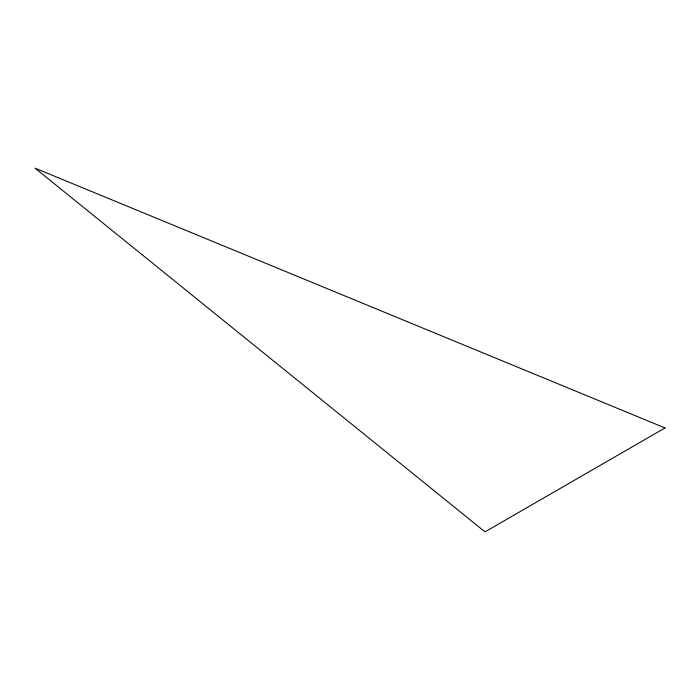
<?xml version="1.0" encoding="UTF-8"?>
<svg xmlns="http://www.w3.org/2000/svg" width="700" height="700" viewBox="0 0 700 700"><rect width="100%" height="100%" fill="white"/><g stroke="black" fill="none" stroke-linecap="round" stroke-linejoin="round"><path stroke-width="1.05" d="M665 427.945L485.004 531.86L35 168.14L665 427.945"/></g></svg>
